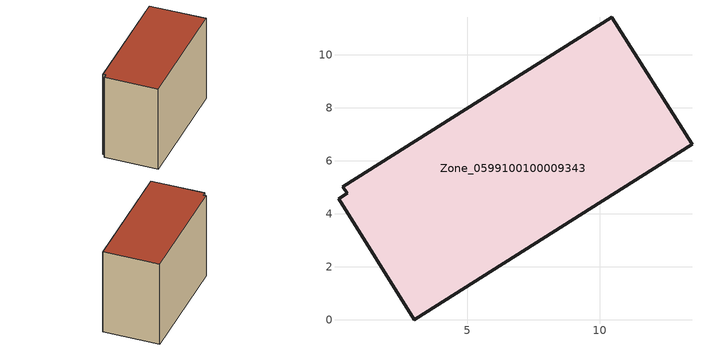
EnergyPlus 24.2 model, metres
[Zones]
Zone_0599100100009343
 floor ground (C_G): 0.15,4.57 0.49,4.77 0.32,5.01 10.45,11.41 13.48,6.62 3,0 z0
 wall outside (C_F): 3,0 13.48,6.62 10.45,11.41 0.32,5.01 0.49,4.77 0.15,4.57 3,0 z0:9.01
 roof outside (C_R): 0.49,4.77 0.15,4.57 3,0 13.48,6.62 10.45,11.41 0.32,5.01 z9.01
[BUILDING]
Pand.0599100100009343: North Axis=0; Terrain=City; Loads Convergence Tolerance Value=0.04; Temperature Convergence Tolerance Value=0.4; Solar Distribution=FullExterior; Maximum Number of Warmup Days=25; Minimum Number of Warmup Days=1
[Site:Location]
Rotterdam.The.Hague.AP_ZH_NLD Design_Conditions: Latitude=51.96; Longitude=4.45; Time Zone=1; Elevation=-4.5
[SITE:GROUNDTEMPERATURE:BUILDINGSURFACE]
18, 18, 18, 18, 18, 18, 18, 18, 18, 18, 18, 18
[MATERIAL] Thermal Absorptance=0.9; Solar Absorptance=0.7; Visible Absorptance=0.7
Name | Roughness | Thickness | Conductivity | Density | Specific Heat
G.TI.2015-2018 | MediumSmooth | 0.15 | 0.0428571 | 540 | 1210
F.TI.2015-2018 | Rough | 0.3 | 0.0666667 | 1920 | 840
R.TI.2015-2018 | MediumRough | 0.2 | 0.0333333 | 1500 | 1000
[CONSTRUCTION]
C_G: G.TI.2015-2018
C_F: F.TI.2015-2018
C_R: R.TI.2015-2018
[ZONE]
Zone_0599100100009343: Type=1; Multiplier=1; Ceiling Height=Autocalculate; Volume=Autocalculate; Floor Area=autocalculate; Part of Total Floor Area=Yes
[ZONEINFILTRATION:DESIGNFLOWRATE]
Infil_Zone_0599100100009343: Zone or ZoneList or Space or SpaceList=Zone_0599100100009343; Schedule=AlwaysOn; Design Flow Rate Calculation Method=Flow/Area; Flow Rate per Floor Area=0.0015; Constant Term Coefficient=1; Temperature Term Coefficient=0; Velocity Term Coefficient=0; Velocity Squared Term Coefficient=0
[HVACTEMPLATE:ZONE:IDEALLOADSAIRSYSTEM]
Zone_0599100100009343: Maximum Heating Supply Air Temperature=50; Minimum Cooling Supply Air Temperature=13; Maximum Heating Supply Air Humidity Ratio=0.0156; Minimum Cooling Supply Air Humidity Ratio=0.0077; Heating Limit=NoLimit; Cooling Limit=NoLimit; Dehumidification Control Type=ConstantSensibleHeatRatio; Cooling Sensible Heat Ratio=0.7; Dehumidification Setpoint=60; Humidification Control Type=None; Humidification Setpoint=30; Outdoor Air Method=None; Outdoor Air Flow Rate per Person=0.00944; Outdoor Air Flow Rate per Zone Floor Area=0; Outdoor Air Flow Rate per Zone=0; Demand Controlled Ventilation Type=None; Outdoor Air Economizer Type=NoEconomizer; Heat Recovery Type=None; Sensible Heat Recovery Effectiveness=0.7; Latent Heat Recovery Effectiveness=0.65
[ZONECONTROL:THERMOSTAT]
ThermostatControl_Zone_0599100100009343: Zone or ZoneList=Zone_0599100100009343; Control Type Schedule=DualSetpointControlType; Control 1=Thermostat_Zone_0599100100009343; Temperature Difference Between Cutout And Setpoint=0
[THERMOSTATSETPOINT:DUALSETPOINT]
Thermostat_Zone_0599100100009343: Heating Setpoint Temperature Schedule=HeatingSetpoint_Zone_0599100100009343; Cooling Setpoint Temperature Schedule=CoolingSetpoint_Zone_0599100100009343
[SCHEDULE:COMPACT]
HeatingSetpoint_Zone_0599100100009343: Through: 12/31, For: AllDays, Until: 24:00, 21
CoolingSetpoint_Zone_0599100100009343: Through: 12/31, For: AllDays, Until: 24:00, 24
DualSetpointControlType: Through: 12/31, For: AllDays, Until: 24:00, 4
AlwaysOn: Through: 12/31, For: AllDays, Until: 24:00, 1
